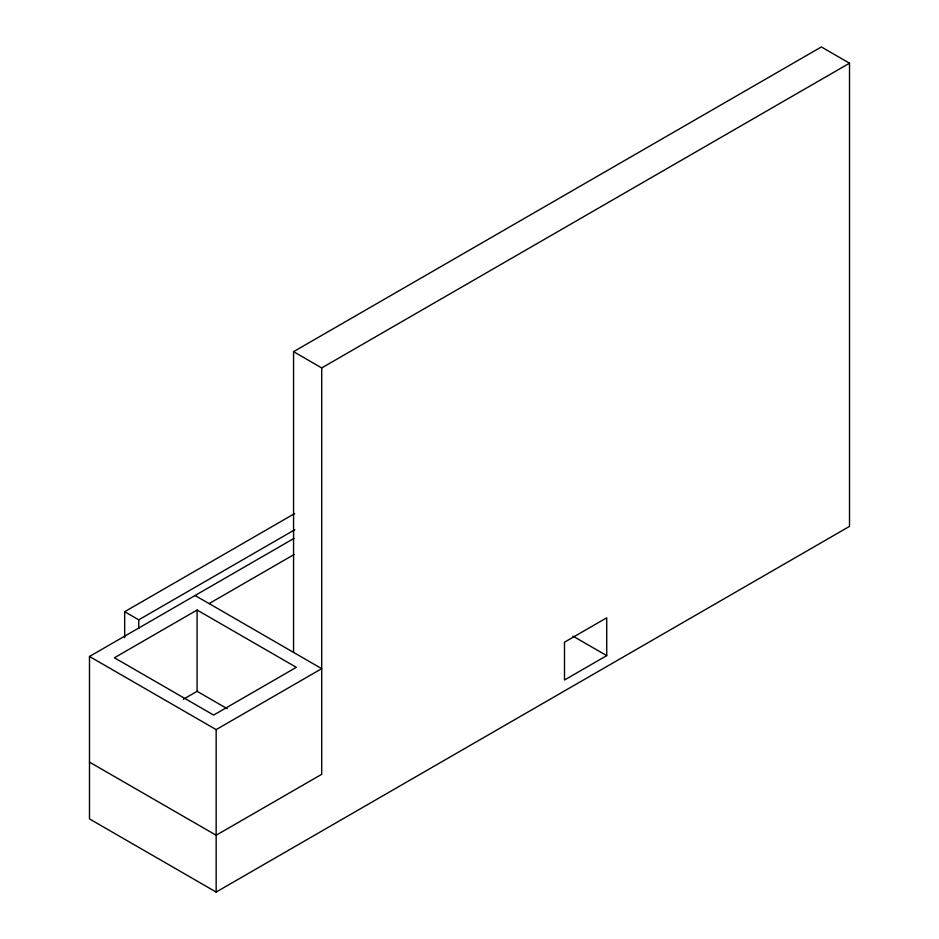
<?xml version="1.0" encoding="UTF-8"?>
<svg xmlns="http://www.w3.org/2000/svg" width="939" height="939" viewBox="0 0 939 939"><rect width="100%" height="100%" fill="white"/><g stroke="black" fill="none" stroke-linecap="round" stroke-linejoin="round"><path stroke-width="1.41" d="M89.487 656.478L216.158 729.603L321.713 668.662L293.567 652.405L293.567 351.667L821.367 46.95L849.513 63.206L849.513 526.38L216.158 892.05L89.487 818.914L89.487 656.478L294.013 538.376M293.567 351.667L321.713 367.924L849.513 63.206M124.676 637.734L124.676 611.7L294.682 513.551M124.676 611.7L138.749 619.834L294.799 529.737M197.096 610.033L114.405 657.781L213.634 715.072L296.325 667.324L197.096 610.033L197.096 691.304L227.238 708.699M195.042 595.526L209.115 603.577L294.13 554.503M183.316 699.262L197.096 691.304M606.723 655.622L564.503 680L564.503 642.182L606.723 617.803L606.723 655.622L572.943 636.126M89.487 762.116L216.158 835.241L321.713 774.299L321.713 367.924M209.115 603.577L293.567 652.405M216.158 729.603L216.158 892.05M138.749 619.834L138.749 628.496"/></g></svg>
